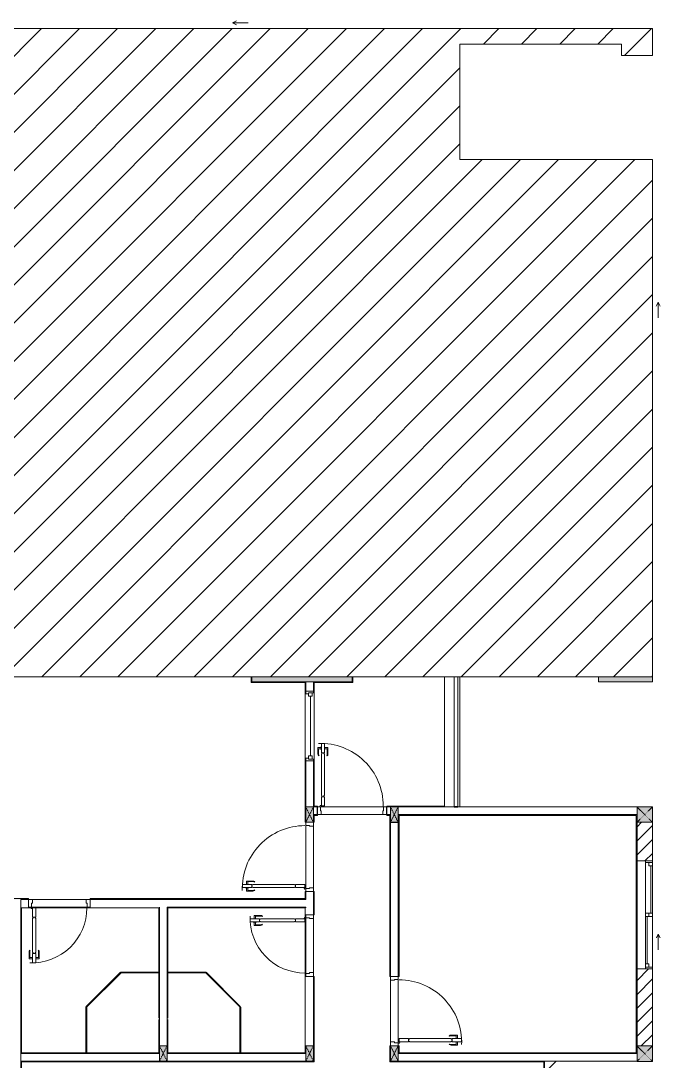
# Model space of a CAD drawing. Header units: millimetres. Extents: x 31157 to 224036, y 218 to 80529.
# Drawn here: x 215734 to 224036, y 64837 to 78339 of the extents above; entities that cross this region are included whole.
import ezdxf

# ---------------------------------------------------------------- set-up
doc = ezdxf.new("R2010")
doc.units = ezdxf.units.MM
doc.linetypes.add('IMPORT-Dash _2_', pattern=[6, 3, -3])
for name, color, linetype, lineweight in [('A-DETL-GENF-6', 20, 'Continuous', 9), ('A-DETL-GENF-7', 170, 'Continuous', 9), ('A-DETL-THIN-3', 151, 'Continuous', 9), ('A-DOOR-2', 170, 'Continuous', 9), ('A-FLOR-1', 170, 'Continuous', 9), ('A-FLOR-HRAL-5', 170, 'Continuous', 9), ('A-GLAZ-5', 170, 'Continuous', 9), ('A-GLAZ-CURT-3', 170, 'Continuous', 9), ('A-WALL-1', 170, 'Continuous', 9), ('A-WALL-PATT-3', 170, 'Continuous', 9), ('A_1404_dwg-1', 170, 'Continuous', 9), ('I-WALL', 170, 'Continuous', 9), ('I-WALL-1', 170, 'Continuous', 9), ('S-COLS-1', 170, 'Continuous', 9), ('S-COLS-2', 170, 'Continuous', 9), ('S-COLS-4', 170, 'Continuous', 9), ('S-COLS-9', 170, 'IMPORT-Dash _2_', 9), ('S-COLS-HDLN-2', 170, 'IMPORT-Dash _2_', 9)]:
    doc.layers.add(name, color=color, linetype=linetype, lineweight=lineweight)
pattern_1 = [(45, (0, 0), (-90.50967, 90.50967), [])]

# ---------------------------------------------------------------- blocks, each defined once
blk = doc.blocks.new('A_1404_dwg_NCV_TKTC_KET CAU_rvt-1-TKTC_MB HOÀN THIỆN SÀN TẦNG 3-4-4819833-KeyPlan-CH2-Tầng 1_ Tầng 2')
at = {"layer": 'S-COLS-1'}
for points in [[(126853, 77887), (126853, 77887), (126853, 77972)], [(122863, 69762), (123353, 69762), (123353, 69827), (122053, 69827), (122053, 69762), (122853, 69762)], [(127053, 69762), (127253, 69762), (127253, 69827), (126553, 69827), (126553, 69762)]]:
    blk.add_hatch(color=256, dxfattribs=at).paths.add_polyline_path(points)
at = {"layer": 'S-COLS-2'}
blk.add_line((126853, 78037), (126853, 77887), dxfattribs=at)
at = {"layer": 'S-COLS-2', "flags": 128}
blk.add_lwpolyline([(126553, 69827), (126553, 69762), (127253, 69762), (127253, 69828)], dxfattribs=at)
blk = doc.blocks.new('A_1404_dwg_DOOR_CW_01 CANH MO-PANEL KINH - DIW_01-900x2200-CỬA GỖ VÂN LAMINATE-V95-TKTC_MB HOÀN THIỆN SÀN TẦNG 3-4-4819903-KeyPlan-CH2-Tầng 1_ Tầng 2')
at = {"layer": 'A-DETL-GENF-7'}
for p, q in [((38814, 28421), (38818, 28414)), ((38840, 28429), (38919, 28429)), ((38902, 28421), (38840, 28421)), ((38906, 28386), (38906, 28417)), ((38923, 28386), (38923, 28425)), ((38814, 28307), (38818, 28314)), ((38902, 28307), (38840, 28307)), ((38840, 28299), (38919, 28299)), ((38906, 28342), (38906, 28311)), ((38923, 28342), (38923, 28303))]:
    blk.add_line(p, q, dxfattribs=at)
at = {"layer": 'A-DETL-GENF-7', "flags": 128}
for points in [[(38285, 28344), (38285, 28384), (38165, 28384), (38165, 28344)], [(38299, 28350), (38299, 28344), (38841, 28344), (38841, 28350), (38855, 28350), (38855, 28378), (38841, 28378), (38841, 28384), (38299, 28384), (38299, 28378), (38285, 28378), (38285, 28350)], [(38975, 28384), (38975, 28344), (38855, 28344), (38855, 28384)], [(38895, 28386), (38895, 28384), (38934, 28384), (38934, 28386)], [(38895, 28342), (38895, 28344), (38934, 28344), (38934, 28342)]]:
    blk.add_lwpolyline(points, close=True, dxfattribs=at)
at = {"layer": 'A-DETL-GENF-7'}
blk.add_circle((38163, 28394), 10, dxfattribs=at)
for centre, radius, start, end in [((38163, 28394), 814, 270, 2), ((38840, 28384), 45, 90, 125), ((38840, 28384), 37, 90, 125), ((38902, 28417), 4, 0, 90), ((38919, 28425), 4, 0, 90), ((38840, 28344), 45, 235, 270), ((38840, 28344), 37, 235, 270), ((38902, 28311), 4, 270, 0), ((38919, 28303), 4, 270, 0)]:
    blk.add_arc(centre, radius, start, end, dxfattribs=at)
at = {"layer": 'A-DOOR-2'}
blk.add_line((38153, 28394), (38153, 28369), dxfattribs=at)
at = {"layer": 'A-DOOR-2', "flags": 128}
blk.add_lwpolyline([(38053, 28437), (38053, 28387), (38103, 28387), (38103, 28397), (38153, 28397), (38153, 28437)], close=True, dxfattribs=at)
blk.add_lwpolyline([(38153, 27537), (38153, 27577), (38103, 27577), (38103, 27587), (38053, 27587), (38053, 27537)], dxfattribs=at)
blk = doc.blocks.new('A_1404_dwg_DOOR_CW_01 CANH MO-PANEL KINH - DIG_02-800x2200-CỬA NHÔM KÍNH-V60-TKTC_MB HOÀN THIỆN SÀN TẦNG 3-4-4819851-KeyPlan-CH2-Tầng 1_ Tầng 2')
at = {"layer": 'A-DETL-GENF-7'}
for p, q in [((104713, 29524), (104713, 29603)), ((104756, 29607), (104717, 29607)), ((104721, 29586), (104721, 29524)), ((104756, 29590), (104725, 29590)), ((104800, 29607), (104839, 29607)), ((104800, 29590), (104831, 29590)), ((104835, 29586), (104835, 29524)), ((104843, 29524), (104843, 29603)), ((104721, 29498), (104728, 29503)), ((104835, 29498), (104828, 29503))]:
    blk.add_line(p, q, dxfattribs=at)
at = {"layer": 'A-DETL-GENF-7', "flags": 128}
for points in [[(104756, 29579), (104758, 29579), (104758, 29619), (104756, 29619)], [(104798, 29659), (104758, 29659), (104758, 29539), (104798, 29539)], [(104800, 29579), (104798, 29579), (104798, 29619), (104800, 29619)], [(104764, 29083), (104758, 29083), (104758, 29525), (104764, 29525), (104764, 29539), (104792, 29539), (104792, 29525), (104798, 29525), (104798, 29083), (104792, 29083), (104792, 29069), (104764, 29069)], [(104758, 29069), (104798, 29069), (104798, 28949), (104758, 28949)]]:
    blk.add_lwpolyline(points, close=True, dxfattribs=at)
at = {"layer": 'A-DETL-GENF-7'}
blk.add_circle((104808, 28947), 10, dxfattribs=at)
for centre, radius, start, end in [((104808, 28947), 714, 88, 180), ((104717, 29603), 4, 90, 180), ((104725, 29586), 4, 90, 180), ((104831, 29586), 4, 0, 90), ((104839, 29603), 4, 0, 90), ((104758, 29524), 45, 180, 215), ((104758, 29524), 37, 180, 215), ((104798, 29524), 37, 325, 0), ((104798, 29524), 45, 325, 0)]:
    blk.add_arc(centre, radius, start, end, dxfattribs=at)
at = {"layer": 'A-DOOR-2'}
blk.add_line((104808, 28937), (104783, 28937), dxfattribs=at)
at = {"layer": 'A-DOOR-2', "flags": 128}
for points in [[(104051, 28837), (104051, 28937), (104091, 28937), (104091, 28887), (104101, 28887), (104101, 28837)], [(104801, 28837), (104801, 28887), (104811, 28887), (104811, 28937), (104851, 28937), (104851, 28837)]]:
    blk.add_lwpolyline(points, close=True, dxfattribs=at)
blk = doc.blocks.new('A_1404_dwg_DOOR_CW_01 CANH MO-PANEL KINH - DIW_01-900x2200-CỬA GỖ VÂN LAMINATE-553375-TKTC_MB HOÀN THIỆN SÀN TẦNG 3-4-4819841-KeyPlan-CH2-Tầng 1_ Tầng 2')
at = {"layer": 'A-DETL-GENF-7'}
for p, q in [((49615, 40124), (49615, 40203)), ((49658, 40207), (49619, 40207)), ((49623, 40186), (49623, 40124)), ((49623, 40098), (49629, 40103)), ((49658, 40190), (49627, 40190)), ((49702, 40207), (49741, 40207)), ((49702, 40190), (49733, 40190)), ((49736, 40098), (49730, 40103)), ((49737, 40186), (49737, 40124)), ((49745, 40124), (49745, 40203))]:
    blk.add_line(p, q, dxfattribs=at)
at = {"layer": 'A-DETL-GENF-7', "flags": 128}
for points in [[(49700, 40259), (49660, 40259), (49660, 40139), (49700, 40139)], [(49658, 40179), (49660, 40179), (49660, 40219), (49658, 40219)], [(49666, 39583), (49660, 39583), (49660, 40125), (49666, 40125), (49666, 40139), (49694, 40139), (49694, 40125), (49700, 40125), (49700, 39583), (49694, 39583), (49694, 39569), (49666, 39569)], [(49702, 40179), (49700, 40179), (49700, 40219), (49702, 40219)], [(49660, 39569), (49700, 39569), (49700, 39449), (49660, 39449)]]:
    blk.add_lwpolyline(points, close=True, dxfattribs=at)
at = {"layer": 'A-DETL-GENF-7'}
blk.add_circle((49710, 39447), 10, dxfattribs=at)
for centre, radius, start, end in [((49710, 39447), 814, 88, 180), ((49619, 40203), 4, 90, 180), ((49660, 40124), 45, 180, 215), ((49627, 40186), 4, 90, 180), ((49660, 40124), 37, 180, 215), ((49700, 40124), 37, 325, 0), ((49733, 40186), 4, 0, 90), ((49700, 40124), 45, 325, 0), ((49741, 40203), 4, 0, 90)]:
    blk.add_arc(centre, radius, start, end, dxfattribs=at)
at = {"layer": 'A-DOOR-2'}
blk.add_line((49710, 39437), (49685, 39437), dxfattribs=at)
at = {"layer": 'A-DOOR-2', "flags": 128}
for points in [[(48853, 39337), (48853, 39437), (48893, 39437), (48893, 39387), (48903, 39387), (48903, 39337)], [(49703, 39337), (49703, 39387), (49713, 39387), (49713, 39437), (49753, 39437), (49753, 39337)]]:
    blk.add_lwpolyline(points, close=True, dxfattribs=at)
blk = doc.blocks.new('A_1404_dwg_M_Fixed - 900 x 1400-901191-TKTC_MB HOÀN THIỆN SÀN TẦNG 3-4-4819853-KeyPlan-CH2-Tầng 1_ Tầng 2')
at = {"layer": 'A-GLAZ-5'}
blk.add_line((107014, 28878), (107788, 28878), dxfattribs=at)
at = {"layer": 'A-GLAZ-5', "flags": 128}
for points in [[(106983, 28900), (106983, 28937), (106951, 28937)], [(106951, 28837), (106970, 28837), (106970, 28900), (107014, 28900), (107014, 28856), (106970, 28856)], [(107832, 28856), (107788, 28856), (107788, 28900), (107832, 28900), (107832, 28837), (107849, 28837)], [(107819, 28900), (107819, 28937), (107851, 28937)]]:
    blk.add_lwpolyline(points, dxfattribs=at)
blk = doc.blocks.new('A_1404_dwg_Railing - 50 x 10mm-901205-TKTC_MB HOÀN THIỆN SÀN TẦNG 3-4-4819863-KeyPlan-CH2-Tầng 1_ Tầng 2')
at = {"layer": 'A-FLOR-HRAL-5', "flags": 128}
blk.add_lwpolyline([(107983, 24612), (107983, 24562), (107973, 24562), (107973, 24612)], close=True, dxfattribs=at)
blk = doc.blocks.new('A_1404_dwg_Railing - Railing-1015696-TKTC_MB HOÀN THIỆN SÀN TẦNG 3-4-4819941-KeyPlan-CH2-Tầng 1_ Tầng 2')
at = {"layer": 'A-FLOR-HRAL-5'}
for p, q in [((124678, 69827), (124678, 68141)), ((124728, 68141), (124728, 69827))]:
    blk.add_line(p, q, dxfattribs=at)
at = {"rotation": 90.00000000000074}
blk.add_blockref('A_1404_dwg_Railing - 50 x 10mm-901205-TKTC_MB HOÀN THIỆN SÀN TẦNG 3-4-4819863-KeyPlan-CH2-Tầng 1_ Tầng 2', (149289, -39841), dxfattribs=at)
blk = doc.blocks.new('A_1404_dwg_System Panel - Glazed-901218-TKTC_MB HOÀN THIỆN SÀN TẦNG 3-4-4819900-KeyPlan-CH2-Tầng 1_ Tầng 2')
at = {"layer": 'A-GLAZ-CURT-3'}
blk.add_hatch(color=256, dxfattribs=at).paths.add_polyline_path([(41008, 64949), (41003, 65540), (40998, 65536), (40998, 64949)])
blk.add_line((41008, 64949), (41008, 65540), dxfattribs=at)
at = {"layer": 'A-GLAZ-CURT-3', "flags": 128}
blk.add_lwpolyline([(40998, 65538), (40998, 64949), (41008, 64949)], dxfattribs=at)
blk = doc.blocks.new('A_1404_dwg_System Panel - Glazed-901219-TKTC_MB HOÀN THIỆN SÀN TẦNG 3-4-V87-KeyPlan-CH2-Tầng 1_ Tầng 2')
at = {"layer": 'A-GLAZ-CURT-3'}
blk.add_hatch(color=256, dxfattribs=at).paths.add_polyline_path([(39447, 29483), (39450, 29494), (39003, 29934), (38999, 29931), (39409, 29521)])
blk.add_line((38999, 29931), (39447, 29483), dxfattribs=at)
at = {"layer": 'A-GLAZ-CURT-3', "flags": 128}
blk.add_lwpolyline([(39452, 29492), (39006, 29938), (38999, 29931)], dxfattribs=at)
blk = doc.blocks.new('A_1404_dwg_System Panel - Glazed-901217-TKTC_MB HOÀN THIỆN SÀN TẦNG 3-4-V88-KeyPlan-CH2-Tầng 1_ Tầng 2')
at = {"layer": 'A-GLAZ-CURT-3'}
blk.add_hatch(color=256, dxfattribs=at).paths.add_polyline_path([(39454, 29482), (39953, 29482), (39953, 29492), (39450, 29487), (39450, 29482)])
at = {"layer": 'A-GLAZ-CURT-3', "flags": 128}
blk.add_lwpolyline([(39450, 29482), (39953, 29482), (39953, 29492), (39450, 29492)], close=True, dxfattribs=at)
blk = doc.blocks.new('A_1404_dwg_G1_SOF - BO TRU - 100x200-746114-TKTC_MB HOÀN THIỆN SÀN TẦNG 3-4-4819846-KeyPlan-CH2-Tầng 1_ Tầng 2')
at = {"layer": 'S-COLS-1'}
blk.add_hatch(color=256, dxfattribs=at).paths.add_polyline_path([(49953, 40037), (49953, 40237), (49853, 40237), (49853, 40037)])
at = {"layer": 'S-COLS-1', "flags": 128}
blk.add_lwpolyline([(49853, 40037), (49853, 40237), (49953, 40237), (49953, 40037)], close=True, dxfattribs=at)
at = {"layer": 'S-COLS-HDLN-2'}
for p, q in [((49953, 40037), (49853, 40237)), ((49853, 40037), (49953, 40237))]:
    blk.add_line(p, q, dxfattribs=at)
blk = doc.blocks.new('A_1404_dwg_DOOR_CW_01 CANH MO-PANEL KINH - DIG_01-900x2200-CỬA NHÔM KÍNH-901226-TKTC_MB HOÀN THIỆN SÀN TẦNG 3-4-4819905-KeyPlan-CH2-Tầng 1_ Tầng 2')
at = {"layer": 'A-DETL-GENF-7'}
for p, q in [((37865, 26650), (37865, 26570)), ((37873, 26676), (37879, 26671)), ((37873, 26587), (37873, 26650)), ((37986, 26676), (37980, 26671)), ((37987, 26587), (37987, 26650)), ((37995, 26650), (37995, 26570)), ((37908, 26566), (37869, 26566)), ((37908, 26583), (37877, 26583)), ((37952, 26583), (37983, 26583)), ((37952, 26566), (37991, 26566))]:
    blk.add_line(p, q, dxfattribs=at)
at = {"layer": 'A-DETL-GENF-7', "flags": 128}
for points in [[(37910, 27205), (37950, 27205), (37950, 27325), (37910, 27325)], [(37916, 27191), (37910, 27191), (37910, 26649), (37916, 26649), (37916, 26635), (37944, 26635), (37944, 26649), (37950, 26649), (37950, 27191), (37944, 27191), (37944, 27205), (37916, 27205)], [(37950, 26515), (37910, 26515), (37910, 26635), (37950, 26635)], [(37908, 26595), (37910, 26595), (37910, 26555), (37908, 26555)], [(37952, 26595), (37950, 26595), (37950, 26555), (37952, 26555)]]:
    blk.add_lwpolyline(points, close=True, dxfattribs=at)
at = {"layer": 'A-DETL-GENF-7'}
blk.add_circle((37960, 27327), 10, dxfattribs=at)
for centre, radius, start, end in [((37960, 27327), 814, 180, 272), ((37910, 26650), 45, 145, 180), ((37910, 26650), 37, 145, 180), ((37950, 26650), 37, 0, 35), ((37950, 26650), 45, 0, 35), ((37869, 26570), 4, 180, 270), ((37877, 26587), 4, 180, 270), ((37983, 26587), 4, 270, 0), ((37991, 26570), 4, 270, 0)]:
    blk.add_arc(centre, radius, start, end, dxfattribs=at)
at = {"layer": 'A-DOOR-2'}
blk.add_line((37960, 27337), (37935, 27337), dxfattribs=at)
at = {"layer": 'A-DOOR-2', "flags": 128}
for points in [[(37153, 27437), (37103, 27437), (37103, 27337), (37143, 27337), (37143, 27387), (37153, 27387)], [(38003, 27437), (37953, 27437), (37953, 27387), (37963, 27387), (37963, 27337), (38003, 27337)]]:
    blk.add_lwpolyline(points, close=True, dxfattribs=at)
blk = doc.blocks.new('A_1404_dwg_System Panel - Glazed-901212-TKTC_MB HOÀN THIỆN SÀN TẦNG 3-4-V89-KeyPlan-CH2-Tầng 1_ Tầng 2')
at = {"layer": 'A-GLAZ-CURT-3'}
blk.add_hatch(color=256, dxfattribs=at).paths.add_polyline_path([(40551, 29482), (40555, 29487), (40551, 29492), (40053, 29492), (40053, 29482)])
at = {"layer": 'A-GLAZ-CURT-3', "flags": 128}
blk.add_lwpolyline([(40553, 29492), (40053, 29492), (40053, 29482), (40555, 29482)], dxfattribs=at)
blk = doc.blocks.new('A_1404_dwg_System Panel - Glazed-901210-TKTC_MB HOÀN THIỆN SÀN TẦNG 3-4-4819895-KeyPlan-CH2-Tầng 1_ Tầng 2')
at = {"layer": 'A-GLAZ-CURT-3'}
blk.add_hatch(color=256, dxfattribs=at).paths.add_polyline_path([(38999, 64949), (39008, 64949), (39003, 65540), (38998, 65540), (38998, 64949)])
blk.add_line((39008, 64949), (39008, 65538), dxfattribs=at)
at = {"layer": 'A-GLAZ-CURT-3', "flags": 128}
blk.add_lwpolyline([(38998, 65540), (38998, 64949), (39008, 64949)], dxfattribs=at)
blk = doc.blocks.new('A_1404_dwg_System Panel - Glazed-901211-TKTC_MB HOÀN THIỆN SÀN TẦNG 3-4-V90-KeyPlan-CH2-Tầng 1_ Tầng 2')
at = {"layer": 'A-GLAZ-CURT-3'}
blk.add_hatch(color=256, dxfattribs=at).paths.add_polyline_path([(40558, 29483), (41003, 29934), (40998, 29936), (40555, 29487)])
at = {"layer": 'A-GLAZ-CURT-3', "flags": 128}
blk.add_lwpolyline([(40999, 29938), (40551, 29490), (40558, 29483), (41006, 29931)], close=True, dxfattribs=at)
blk = doc.blocks.new('A_1404_dwg_NCV_TKTC_TANG 3 - 4_rvt-1-TKTC_MB HOÀN THIỆN SÀN TẦNG 3-4-4819943-KeyPlan-CH2-Tầng 1_ Tầng 2')
at = {"layer": 'A-WALL-PATT-3'}
for points in [[(122052, 69752), (122053, 69752), (122052, 69827), (122043, 69827), (122043, 69752)], [(123363, 69762), (123363, 69827), (123353, 69827), (123353, 69762)], [(122053, 69752), (122753, 69752), (122753, 69762), (122053, 69762)], [(122863, 69752), (123363, 69752), (123363, 69762), (122863, 69762)], [(127043, 68027), (127053, 68027), (127053, 68037), (123953, 68037), (123953, 68027), (123963, 68027)], [(125853, 64937), (127043, 64937), (127043, 64947), (123953, 64947), (123953, 64937), (124728, 64937)], [(125843, 64827), (125853, 64827), (125853, 64837), (123853, 64837), (123853, 64827), (124728, 64827)], [(126063, 64827), (127053, 64827), (127053, 64837), (126053, 64837), (126053, 64827)]]:
    blk.add_hatch(color=256, dxfattribs=at).paths.add_polyline_path(points)
h = blk.add_hatch(color=256, dxfattribs=at)
h.paths.add_polyline_path([(122753, 66947), (122753, 67037), (122743, 67037), (122743, 66947)])
h.paths.add_polyline_path([(122753, 67937), (122753, 68737), (122743, 68737), (122743, 67937)])
h.paths.add_polyline_path([(122743, 69637), (122753, 69637), (122753, 69752), (122743, 69752), (122743, 69659)])
h = blk.add_hatch(color=256, dxfattribs=at)
h.paths.add_polyline_path([(122853, 68147), (122863, 68147), (122863, 68737), (122853, 68737)])
h.paths.add_polyline_path([(122853, 69637), (122863, 69637), (122863, 69762), (122853, 69762), (122853, 69659)])
h = blk.add_hatch(color=256, dxfattribs=at)
h.paths.add_polyline_path([(122903, 68137), (122903, 68147), (122853, 68147), (122853, 68137), (122863, 68137)])
h.paths.add_polyline_path([(123953, 68137), (124553, 68137), (124553, 68147), (123803, 68147), (123803, 68137), (123853, 68137)])
h = blk.add_hatch(color=256, dxfattribs=at)
h.paths.add_polyline_path([(122853, 64837), (122863, 64837), (122863, 65937), (122853, 65937), (122853, 65037)])
h.paths.add_polyline_path([(122853, 66737), (122863, 66737), (122863, 67037), (122853, 67037)])
h.paths.add_polyline_path([(122853, 67937), (122863, 67937), (122863, 68037), (122853, 68037), (122853, 68027)])
h = blk.add_hatch(color=256, dxfattribs=at)
h.paths.add_polyline_path([(123803, 68027), (123843, 68027), (123843, 68037), (123803, 68037)])
h.paths.add_polyline_path([(122903, 68027), (122903, 68037), (122863, 68037), (122863, 68027)])
h = blk.add_hatch(color=256, dxfattribs=at)
h.paths.add_polyline_path([(123843, 64827), (123853, 64827), (123853, 65037), (123843, 65037), (123843, 64837)])
h.paths.add_polyline_path([(123853, 65937), (123853, 68037), (123843, 68037), (123843, 65937)])
h = blk.add_hatch(color=256, dxfattribs=at)
h.paths.add_polyline_path([(123953, 64947), (123963, 64947), (123963, 65037), (123953, 65037)])
h.paths.add_polyline_path([(123953, 65937), (123963, 65937), (123963, 68027), (123953, 68027), (123953, 66035)])
h = blk.add_hatch(color=256, dxfattribs=at)
h.paths.add_polyline_path([(127043, 64937), (127053, 64937), (127053, 66037), (127043, 66035), (127043, 64947)])
h.paths.add_polyline_path([(127043, 67437), (127053, 67437), (127053, 68027), (127043, 68027), (127043, 67937)])
h = blk.add_hatch(color=256, dxfattribs=at)
h.paths.add_polyline_path([(122753, 66937), (122753, 66947), (119953, 66947), (119953, 66937), (121492, 66937)])
h.paths.add_polyline_path([(119052, 66937), (119153, 66937), (119153, 66947), (118703, 66947), (118703, 66937), (118852, 66937)])
at = {"layer": 'A-FLOR-1'}
for p, q in [((123763, 68137), (122943, 68137)), ((119193, 66837), (119913, 66837)), ((119203, 66937), (119903, 66937)), ((119903, 66937), (119203, 66937)), ((122753, 66697), (122753, 65977)), ((119903, 64947), (119903, 64949)), ((121903, 64949), (121903, 64947))]:
    blk.add_line(p, q, dxfattribs=at)
at = {"layer": 'A-FLOR-1', "flags": 128}
for points in [[(123753, 68037), (122953, 68037)], [(122753, 67077), (122753, 67897)], [(122853, 67887), (122853, 67087)], [(122853, 66687), (122853, 65987)], [(123953, 65897), (123953, 65077)], [(123853, 65087), (123853, 65887)]]:
    blk.add_lwpolyline(points, close=True, dxfattribs=at)
at = {"layer": 'A-WALL-1'}
for p, q in [((124553, 68147), (124553, 69827)), ((124753, 69827), (124753, 68137)), ((122753, 69752), (122753, 69637)), ((122853, 69637), (122853, 69762)), ((122753, 69637), (122853, 69637)), ((122853, 68737), (122753, 68737)), ((122753, 68737), (122753, 68137)), ((122853, 68147), (122853, 68737)), ((122853, 68137), (122853, 68147)), ((122903, 68137), (122853, 68137)), ((122903, 68037), (122903, 68137)), ((122943, 68137), (123763, 68137)), ((123803, 68137), (123803, 68037)), ((123853, 68137), (123803, 68137)), ((124678, 68137), (123953, 68137)), ((127053, 68137), (124728, 68137)), ((127053, 68037), (127053, 68137)), ((122853, 68037), (122863, 68037)), ((122863, 68037), (122903, 68037)), ((123753, 68037), (122953, 68037)), ((123803, 68037), (123843, 68037)), ((123843, 68037), (123853, 68037)), ((123953, 67936), (123853, 67936)), ((123853, 67936), (123853, 65937)), ((123953, 68037), (127053, 68037)), ((123953, 65937), (123953, 67936)), ((122753, 67077), (122753, 67897)), ((122853, 67887), (122853, 67087)), ((122853, 67037), (122753, 67037)), ((122753, 67037), (122753, 66947)), ((122853, 66737), (122853, 67037)), ((119053, 66937), (119053, 66837)), ((119153, 66937), (119053, 66937)), ((119153, 66837), (119153, 66937)), ((119203, 66937), (119903, 66937)), ((119953, 66937), (119953, 66837)), ((120853, 66937), (119953, 66937)), ((120853, 66837), (120853, 65992)), ((122753, 66737), (122853, 66737)), ((122853, 66687), (122853, 65987)), ((120853, 65992), (120853, 65982)), ((120853, 65982), (120853, 65037)), ((120953, 65982), (120953, 65992)), ((120953, 65037), (120953, 65982)), ((122853, 65937), (122753, 65937)), ((122853, 65037), (122853, 65937)), ((123853, 65937), (123953, 65937)), ((123953, 65897), (123953, 65077)), ((123853, 65087), (123853, 65887)), ((123953, 65037), (123853, 65037)), ((122753, 64937), (120953, 64937)), ((120953, 64837), (122753, 64837)), ((127053, 64937), (123953, 64937)), ((123953, 64837), (127053, 64837)), ((127053, 64837), (127053, 64937))]:
    blk.add_line(p, q, dxfattribs=at)
at = {"layer": 'A-WALL-1', "flags": 128}
for points in [[(122853, 69762), (122753, 69762), (122753, 69752)], [(122753, 66947), (122753, 66937), (120853, 66937)], [(120953, 65992), (120953, 66837), (122753, 66837), (122753, 66827)], [(120853, 64937), (119053, 64937), (119053, 64837), (120853, 64837)]]:
    blk.add_lwpolyline(points, dxfattribs=at)
at = {"layer": 'I-WALL'}
for p, q in [((122753, 69637), (122753, 69752)), ((122853, 69762), (122853, 69637)), ((122743, 68737), (122743, 69637)), ((122863, 69637), (122863, 68737)), ((122753, 68137), (122753, 68737)), ((122853, 68737), (122853, 68147)), ((122853, 68137), (122903, 68137)), ((123803, 68137), (123853, 68137)), ((122903, 68037), (122863, 68037)), ((123843, 68037), (123803, 68037)), ((123853, 65937), (123853, 67936)), ((123953, 67936), (123953, 65937)), ((127043, 66037), (127043, 67437)), ((127053, 67437), (127053, 66037)), ((122753, 66947), (122753, 67037)), ((122853, 67037), (122853, 66737)), ((119053, 66937), (119153, 66937)), ((119953, 66937), (120853, 66937)), ((119953, 66827), (119153, 66827)), ((122743, 65937), (122743, 66737)), ((122853, 65937), (122853, 65037))]:
    blk.add_line(p, q, dxfattribs=at)
at = {"layer": 'I-WALL-1'}
for p, q in [((122853, 68147), (122853, 68137)), ((122863, 68037), (122853, 68037)), ((123853, 68037), (123843, 68037)), ((127053, 68037), (123953, 68037)), ((120843, 65992), (120843, 65982)), ((120843, 65982), (120843, 65396)), ((120853, 65982), (120853, 65992)), ((120853, 65037), (120853, 65982)), ((120953, 65992), (120953, 65982)), ((120953, 65982), (120953, 65037)), ((120963, 65982), (120963, 65992)), ((120963, 65396), (120963, 65982)), ((127053, 64937), (127053, 65035))]:
    blk.add_line(p, q, dxfattribs=at)
at = {"layer": 'I-WALL-1', "flags": 128}
for points in [[(119153, 66937), (119153, 66947), (118713, 66947), (118713, 69827), (118853, 69827)], [(122043, 69827), (122043, 69752), (122053, 69752), (122743, 69752), (122743, 69637), (122753, 69637)], [(122753, 69752), (122753, 69762), (122053, 69762), (122053, 69827)], [(122853, 69637), (122863, 69637), (122863, 69752), (123363, 69752), (123363, 69762), (123363, 69827)], [(123353, 69827), (123353, 69762), (122863, 69762), (122853, 69762)], [(122753, 68737), (122743, 68737), (122743, 67937), (122753, 67937)], [(122903, 68137), (122903, 68147), (122863, 68147), (122863, 68737), (122853, 68737)], [(123953, 68137), (124553, 68137), (124553, 68147), (123803, 68147), (123803, 68137)], [(122853, 67937), (122863, 67937), (122863, 68027), (122903, 68027), (122903, 68037)], [(123803, 68037), (123803, 68027), (123843, 68027), (123843, 65937), (123853, 65937)], [(123953, 65937), (123963, 65937), (123963, 68027), (127043, 68027), (127043, 67437), (127053, 67437), (127053, 67937)], [(127053, 67937), (127053, 68027), (127053, 68037)], [(122753, 67037), (122743, 67037), (122743, 66947), (119953, 66947), (119953, 66937)], [(122853, 66737), (122863, 66737), (122863, 67037), (122853, 67037)], [(119053, 66837), (119053, 66827), (119053, 64947), (119053, 64937), (120843, 64937), (120853, 64937)], [(120843, 65379), (120843, 64947), (119063, 64947), (119063, 66827), (119153, 66827), (119153, 66837)], [(119953, 66837), (119953, 66827), (120843, 66827), (120843, 65992)], [(120853, 66937), (122753, 66937), (122753, 66947)], [(120853, 65992), (120853, 66827), (120853, 66837)], [(122753, 66827), (122753, 66837), (120953, 66837), (120953, 66827), (120953, 65992)], [(120963, 65992), (120963, 66827), (122743, 66827), (122743, 66737), (122753, 66737)], [(127053, 65035), (127053, 66037), (127043, 66037), (127043, 64947), (123963, 64947), (123963, 65037), (123953, 65037)], [(120853, 64837), (119063, 64837), (119053, 64837), (119053, 64687), (119063, 64687), (119063, 64827), (122863, 64827), (122863, 64837), (122863, 65937), (122853, 65937)], [(122753, 65937), (122743, 65937), (122743, 64947), (120963, 64947), (120963, 65379)], [(123853, 65037), (123843, 65037), (123843, 64827), (123853, 64827), (125843, 64827), (125843, 64662), (125853, 64662), (125853, 64827), (125853, 64837), (123953, 64837)], [(120953, 64937), (122743, 64937), (122753, 64937)], [(123953, 64937), (127043, 64937), (127053, 64937)]]:
    blk.add_lwpolyline(points, dxfattribs=at)
for name, p in [('A_1404_dwg_Railing - Railing-1015696-TKTC_MB HOÀN THIỆN SÀN TẦNG 3-4-4819941-KeyPlan-CH2-Tầng 1_ Tầng 2', (0, 0)), ('A_1404_dwg_System Panel - Glazed-901210-TKTC_MB HOÀN THIỆN SÀN TẦNG 3-4-4819895-KeyPlan-CH2-Tầng 1_ Tầng 2', (80900, 0)), ('A_1404_dwg_System Panel - Glazed-901218-TKTC_MB HOÀN THIỆN SÀN TẦNG 3-4-4819900-KeyPlan-CH2-Tầng 1_ Tầng 2', (80900, 0))]:
    blk.add_blockref(name, p)
for name, p, rotation in [('A_1404_dwg_M_Fixed - 900 x 1400-901191-TKTC_MB HOÀN THIỆN SÀN TẦNG 3-4-4819853-KeyPlan-CH2-Tầng 1_ Tầng 2', (151690, -38214), 90), ('A_1404_dwg_DOOR_CW_01 CANH MO-PANEL KINH - DIG_01-900x2200-CỬA NHÔM KÍNH-901226-TKTC_MB HOÀN THIỆN SÀN TẦNG 3-4-4819905-KeyPlan-CH2-Tầng 1_ Tầng 2', (160905, 95474), 180), ('A_1404_dwg_G1_SOF - BO TRU - 100x200-746114-TKTC_MB HOÀN THIỆN SÀN TẦNG 3-4-4819846-KeyPlan-CH2-Tầng 1_ Tầng 2', (172705, 108174), 180), ('A_1404_dwg_G1_SOF - BO TRU - 100x200-746114-TKTC_MB HOÀN THIỆN SÀN TẦNG 3-4-4819846-KeyPlan-CH2-Tầng 1_ Tầng 2', (173805, 108174), 180), ('A_1404_dwg_DOOR_CW_01 CANH MO-PANEL KINH - DIW_01-900x2200-CỬA GỖ VÂN LAMINATE-V95-TKTC_MB HOÀN THIỆN SÀN TẦNG 3-4-4819903-KeyPlan-CH2-Tầng 1_ Tầng 2', (160905, 95474), 180), ('A_1404_dwg_DOOR_CW_01 CANH MO-PANEL KINH - DIG_02-800x2200-CỬA NHÔM KÍNH-V60-TKTC_MB HOÀN THIỆN SÀN TẦNG 3-4-4819851-KeyPlan-CH2-Tầng 1_ Tầng 2', (224004, 95774), 180), ('A_1404_dwg_DOOR_CW_01 CANH MO-PANEL KINH - DIG_02-800x2200-CỬA NHÔM KÍNH-V60-TKTC_MB HOÀN THIỆN SÀN TẦNG 3-4-4819851-KeyPlan-CH2-Tầng 1_ Tầng 2', (151690, -38114), 90), ('A_1404_dwg_System Panel - Glazed-901211-TKTC_MB HOÀN THIỆN SÀN TẦNG 3-4-V90-KeyPlan-CH2-Tầng 1_ Tầng 2', (160905, 95474), 180), ('A_1404_dwg_System Panel - Glazed-901212-TKTC_MB HOÀN THIỆN SÀN TẦNG 3-4-V89-KeyPlan-CH2-Tầng 1_ Tầng 2', (160905, 95474), 180), ('A_1404_dwg_System Panel - Glazed-901217-TKTC_MB HOÀN THIỆN SÀN TẦNG 3-4-V88-KeyPlan-CH2-Tầng 1_ Tầng 2', (160905, 95474), 180), ('A_1404_dwg_System Panel - Glazed-901219-TKTC_MB HOÀN THIỆN SÀN TẦNG 3-4-V87-KeyPlan-CH2-Tầng 1_ Tầng 2', (160905, 95474), 180), ('A_1404_dwg_DOOR_CW_01 CANH MO-PANEL KINH - DIW_01-900x2200-CỬA GỖ VÂN LAMINATE-553375-TKTC_MB HOÀN THIỆN SÀN TẦNG 3-4-4819841-KeyPlan-CH2-Tầng 1_ Tầng 2', (84516, 114790), 270), ('A_1404_dwg_G1_SOF - BO TRU - 100x200-746114-TKTC_MB HOÀN THIỆN SÀN TẦNG 3-4-4819846-KeyPlan-CH2-Tầng 1_ Tầng 2', (170805, 105074), 180), ('A_1404_dwg_G1_SOF - BO TRU - 100x200-746114-TKTC_MB HOÀN THIỆN SÀN TẦNG 3-4-4819846-KeyPlan-CH2-Tầng 1_ Tầng 2', (172705, 105074), 180), ('A_1404_dwg_G1_SOF - BO TRU - 100x200-746114-TKTC_MB HOÀN THIỆN SÀN TẦNG 3-4-4819846-KeyPlan-CH2-Tầng 1_ Tầng 2', (173805, 105074), 180)]:
    blk.add_blockref(name, p, dxfattribs=dict(rotation=rotation))
blk = doc.blocks.new('A_1404_dwg_1_FAMILY RVT - W01-WxH 1400x1400xmm-389822-TKTC_MB HOÀN THIỆN SÀN TẦNG 3-4-4819949-KeyPlan-CH2-Tầng 1_ Tầng 2')
at = {"layer": 'A-GLAZ-5'}
for p, q in [((50001, 78313), (50204, 78313)), ((49052, 78237), (49052, 78037)), ((49072, 78237), (49072, 78148)), ((49116, 78215), (49730, 78215)), ((49730, 78237), (49775, 78237)), ((49775, 78192), (49730, 78192)), ((50433, 78237), (50433, 78148)), ((49775, 78170), (50389, 78170))]:
    blk.add_line(p, q, dxfattribs=at)
at = {"layer": 'A-GLAZ-5', "flags": 128}
for points in [[(50052, 78339), (50001, 78313), (50052, 78288)], [(50452, 78037), (50452, 78237), (49052, 78237), (49116, 78237)], [(49730, 78148), (49730, 78237), (49116, 78237), (49116, 78192), (49072, 78192)], [(49775, 78148), (49775, 78237), (50433, 78237), (50452, 78237)], [(50433, 78192), (50389, 78192), (50389, 78148)], [(49052, 78148), (49072, 78148), (49730, 78148), (49775, 78148), (50389, 78148), (50452, 78148)]]:
    blk.add_lwpolyline(points, dxfattribs=at)
blk = doc.blocks.new('A_1404_dwg_1_FAMILY RVT - W01-WxH 1400x1400xmm-V4-TKTC_MB HOÀN THIỆN SÀN TẦNG 3-4-4819953-KeyPlan-CH2-Tầng 1_ Tầng 2')
at = {"layer": 'A-GLAZ-5'}
blk.add_line((127329, 74687), (127329, 74484), dxfattribs=at)
at = {"layer": 'A-GLAZ-5', "flags": 128}
blk.add_lwpolyline([(127354, 74636), (127329, 74687), (127303, 74636)], dxfattribs=at)
blk = doc.blocks.new('A_1404_dwg_1_FAMILY RVT - W01-WxH 1400x1400xmm-389822-TKTC_MB HOÀN THIỆN SÀN TẦNG 3-4-V91-KeyPlan-CH2-Tầng 1_ Tầng 2')
at = {"layer": 'A-GLAZ-5'}
blk.add_line((121801, 78313), (122004, 78313), dxfattribs=at)
at = {"layer": 'A-GLAZ-5', "flags": 128}
blk.add_lwpolyline([(121852, 78339), (121801, 78313), (121852, 78288)], dxfattribs=at)
blk = doc.blocks.new('A_1404_dwg_G1_SOF - BO TRU - 200x200-V122-TKTC_MB HOÀN THIỆN SÀN TẦNG 3-4-4820044-KeyPlan-CH2-Tầng 1_ Tầng 2')
at = {"layer": 'S-COLS-9'}
blk.add_hatch(color=256, dxfattribs=at).paths.add_polyline_path([(127053, 67937), (127253, 67937), (127253, 68137), (127053, 68137), (127053, 68027)])
at = {"layer": 'S-COLS-4', "flags": 128}
blk.add_lwpolyline([(127053, 68137), (127253, 68137), (127253, 67937), (127053, 67937)], dxfattribs=at)
at = {"layer": 'S-COLS-HDLN-2'}
for p, q in [((127053, 68137), (127253, 67937)), ((127253, 68137), (127053, 67937))]:
    blk.add_line(p, q, dxfattribs=at)
blk = doc.blocks.new('A_1404_dwg-4819832-KeyPlan-CH2-Tầng 1_ Tầng 2')
at = {"layer": 'A-WALL-PATT-3'}
h = blk.add_hatch(dxfattribs=at)
h.set_pattern_fill('FP_26', color=256, style=0, pattern_type=2)
h.set_pattern_definition(pattern_1)
h.paths.add_polyline_path([(127253, 65035), (127253, 66035), (127053, 66035), (127053, 65035)])
h.paths.add_polyline_path([(127053, 67435), (127253, 67437), (127253, 67937), (127053, 67937), (127053, 67437)])
h = blk.add_hatch(dxfattribs=at)
h.set_pattern_fill('FP_26', color=256, style=0, pattern_type=2)
h.set_pattern_definition(pattern_1)
h.paths.add_polyline_path([(126053, 61837), (126053, 62160), (125853, 62160), (125853, 61837)])
h.paths.add_polyline_path([(126053, 64660), (126053, 64837), (125853, 64837), (125853, 64660), (126052, 64660)])
at = {"layer": 'A-WALL-1'}
for p, q in [((127253, 67435), (127253, 67937)), ((127253, 65035), (127253, 66035))]:
    blk.add_line(p, q, dxfattribs=at)
for name, p in [('A_1404_dwg_NCV_TKTC_KET CAU_rvt-1-TKTC_MB HOÀN THIỆN SÀN TẦNG 3-4-4819833-KeyPlan-CH2-Tầng 1_ Tầng 2', (0, 0)), ('A_1404_dwg_1_FAMILY RVT - W01-WxH 1400x1400xmm-389822-TKTC_MB HOÀN THIỆN SÀN TẦNG 3-4-V91-KeyPlan-CH2-Tầng 1_ Tầng 2', (0, 0)), ('A_1404_dwg_NCV_TKTC_TANG 3 - 4_rvt-1-TKTC_MB HOÀN THIỆN SÀN TẦNG 3-4-4819943-KeyPlan-CH2-Tầng 1_ Tầng 2', (0, 0)), ('A_1404_dwg_1_FAMILY RVT - W01-WxH 1400x1400xmm-V4-TKTC_MB HOÀN THIỆN SÀN TẦNG 3-4-4819953-KeyPlan-CH2-Tầng 1_ Tầng 2', (0, 0)), ('A_1404_dwg_G1_SOF - BO TRU - 200x200-V122-TKTC_MB HOÀN THIỆN SÀN TẦNG 3-4-4820044-KeyPlan-CH2-Tầng 1_ Tầng 2', (0, 0)), ('A_1404_dwg_G1_SOF - BO TRU - 200x200-V122-TKTC_MB HOÀN THIỆN SÀN TẦNG 3-4-4820044-KeyPlan-CH2-Tầng 1_ Tầng 2', (0, -3102))]:
    blk.add_blockref(name, p)
at = {"rotation": 270}
blk.add_blockref('A_1404_dwg_1_FAMILY RVT - W01-WxH 1400x1400xmm-389822-TKTC_MB HOÀN THIỆN SÀN TẦNG 3-4-4819949-KeyPlan-CH2-Tầng 1_ Tầng 2', (49016, 116488), dxfattribs=at)

msp = doc.modelspace()

# ---------------------------------------------------------------- hatches: boundary and pattern name
at = {"layer": 'A-DETL-GENF-6'}
h = msp.add_hatch(dxfattribs=at)
h.set_pattern_fill('FP_27', color=256, style=0, pattern_type=2)
h.set_pattern_definition([(45, (96681.4, 0), (-247.4874, 247.4874), [])])
h.paths.add_polyline_path([(223234, 69826.9), (223934.4, 69826.9), (223934, 76536.9), (221434.4, 76536.9), (221434.4, 78036.9), (223534.4, 78036.9), (223534.4, 77886.9), (223934.4, 77886.9), (223934, 78236.9), (214934, 78236.9), (214934, 74516.9), (215534.3, 74516.9), (215534.3, 69826.9), (221434.4, 69826.9)])
h.paths.add_polyline_path([(223934, 73386.9), (223934, 73386.9), (223934, 73699.3)])

# ---------------------------------------------------------------- linework, layer by layer
at = {"layer": 'A-DETL-THIN-3'}
for p, q in [((223934.4, 78236.9), (214934, 78236.9)), ((223934.4, 77886.9), (223934.4, 78236.9)), ((221434.4, 76536.9), (221434.4, 78036.9)), ((221434.4, 78036.9), (223534.4, 78036.9)), ((223534.4, 78036.9), (223534.4, 77886.9)), ((223534.4, 77886.9), (223934.4, 77886.9)), ((223934.4, 76536.9), (221434.4, 76536.9)), ((223934.4, 69826.9), (223934.4, 76536.9)), ((215534.3, 69826.9), (223934.4, 69826.9))]:
    msp.add_line(p, q, dxfattribs=at)

# ---------------------------------------------------------------- block references
at = {"layer": 'A_1404_dwg-1'}
msp.add_blockref('A_1404_dwg-4819832-KeyPlan-CH2-Tầng 1_ Tầng 2', (96681.4, 0), dxfattribs=at)

doc.saveas('drawing.dxf')
